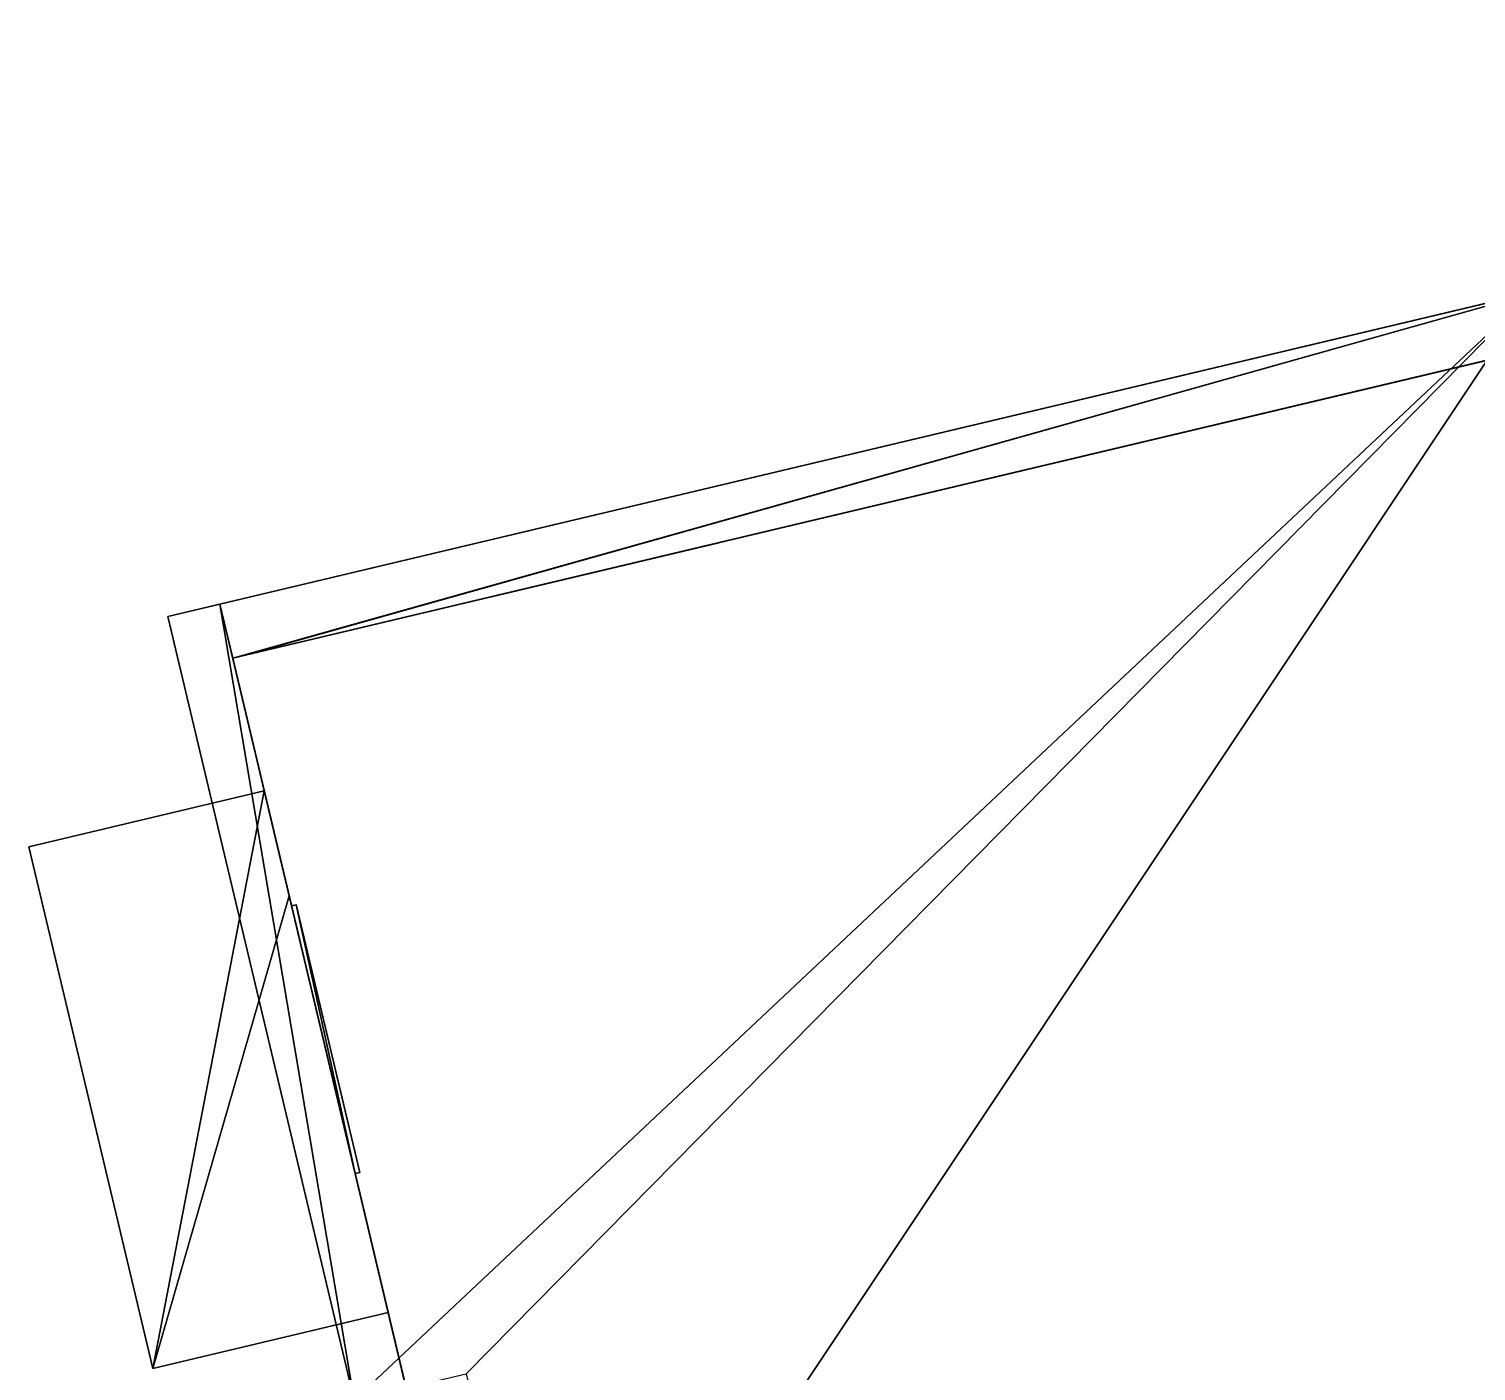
# Model space of a CAD drawing. Extents: x -324 to 583, y -546 to 160.
# Drawn here: x -323.7 to -18.6, y -132 to 150.8 of the extents above; entities that cross this region are included whole.
import ezdxf

# ---------------------------------------------------------------- set-up
doc = ezdxf.new("R2010")
doc.units = 0
doc.header["$MEASUREMENT"] = 0
doc.layers.get('0').update_dxf_attribs({"color": 13, "linetype": 'CONTINUOUS'})
doc.layers.add('ANNOTATIONS', color=22, linetype='CONTINUOUS')

# ---------------------------------------------------------------- blocks, each defined once
blk = doc.blocks.new('GROUP4_1')
at = {"color": 0}
for p, q in [((0, 44.39), (-46.33, 44.39)), ((-46.33, 44.39), (-46.33, 0)), ((0, 0), (0, 44.39)), ((-46.33, 0), (0, 0))]:
    blk.add_line(p, q, dxfattribs=at)
mesh = blk.add_polyface(dxfattribs=at)
corners = [(-46.33, 0), (0, 44.39), (-46.33, 44.39), (0, 0)]
mesh.append_faces([[corners[k] for k in face] for face in [(0, 1, 2), (1, 0, 3)]], dxfattribs={"vtx0": -1, "color": 0})
blk = doc.blocks.new('GROUP5_1')
at = {"color": 0}
for p, q in [((0, 20.71), (-33.96, 20.71)), ((-33.96, 20.71), (-33.96, 0)), ((0, 0), (0, 20.71)), ((-33.96, 0), (0, 0))]:
    blk.add_line(p, q, dxfattribs=at)
mesh = blk.add_polyface(dxfattribs=at)
corners = [(-33.96, 0), (0, 20.71), (-33.96, 20.71), (0, 0)]
mesh.append_faces([[corners[k] for k in face] for face in [(0, 1, 2), (1, 0, 3)]], dxfattribs={"vtx0": -1, "color": 0})
blk = doc.blocks.new('GROUP1_1')
at = {"color": 0}
for p, q in [((58, 77.44, 0), (0, 77.44)), ((0, 77.44), (0, 0)), ((58, 0, 0), (58, 77.44, 0)), ((0, 0), (58, 0, 0))]:
    blk.add_line(p, q, dxfattribs=at)
mesh = blk.add_polyface(dxfattribs=at)
corners = [(0, 0), (58, 77.44, 0), (0, 77.44), (58, 0, 0)]
mesh.append_faces([[corners[k] for k in face] for face in [(0, 1, 2), (1, 0, 3)]], dxfattribs={"vtx0": -1, "color": 0})

msp = doc.modelspace()

# ---------------------------------------------------------------- linework, layer by layer
at = {"color": 0}
for p, q in [((221.12, 137.4, -25.77), (-280.72, 18.23, -13)), ((-277.8, 18.92, 0), (218.84, 136.85, -1.51)), ((-277.8, 18.92, 0), (218.84, 136.85, -1.51)), ((-294.4, 27.03, 110.91), (-6.68, 95.35, 110.91)), ((-294.4, 27.03, 110.91), (-6.68, 95.35, 110.91)), ((-283.43, 29.64, 103.27), (-2.29, 96.4, 103.27)), ((-283.43, 29.64, 103.27), (-2.29, 96.4, 103.27)), ((-277.8, 18.92, 103.27), (0.42, 84.99, 103.27)), ((-277.8, 18.92, 103.27), (0.42, 84.99, 103.27)), ((-102.29, 60.6, 92.6), (-64.53, 69.57, 92.6)), ((-64.53, 69.57, 67.04), (-102.29, 60.6, 67.04)), ((-64.53, 69.57, 67.04), (-102.29, 60.6, 67.04)), ((-102.29, 60.6, 92.6), (-64.53, 69.57, 92.6)), ((-100.4, 61.05, 90.66), (-66.41, 69.12, 90.66)), ((-100.4, 61.05, 68.98), (-66.41, 69.12, 68.98)), ((-100.4, 61.05, 68.98), (-66.41, 69.12, 68.98)), ((-100.4, 61.05, 90.66), (-66.41, 69.12, 90.66)), ((-66.41, 69.12, 68.98), (-66.41, 69.12, 90.66)), ((-66.41, 69.12, 68.98), (-66.41, 69.12, 90.66)), ((-64.53, 69.57, 92.6), (-64.53, 69.57, 67.04)), ((-64.53, 69.57, 92.6), (-64.53, 69.57, 67.04)), ((-100.4, 61.05, 68.98), (-100.4, 61.05, 90.66)), ((-100.4, 61.05, 68.98), (-100.4, 61.05, 90.66)), ((-102.29, 60.6, 67.04), (-102.29, 60.6, 92.6)), ((-102.29, 60.6, 67.04), (-102.29, 60.6, 92.6)), ((-176.68, 42.93, 42.94), (-226.54, 31.09, 42.94)), ((-226.54, 31.09, 92.25), (-176.68, 42.93, 92.25)), ((-226.54, 31.09, 92.25), (-176.68, 42.93, 92.25)), ((-176.68, 42.93, 42.94), (-226.54, 31.09, 42.94)), ((-176.68, 42.93, 92.25), (-176.68, 42.93, 42.94)), ((-176.68, 42.93, 92.25), (-176.68, 42.93, 42.94)), ((-224.69, 31.53, 90.35), (-178.52, 42.5, 90.35)), ((-224.69, 31.53, 44.84), (-178.52, 42.5, 44.84)), ((-224.69, 31.53, 44.84), (-178.52, 42.5, 44.84)), ((-224.69, 31.53, 90.35), (-178.52, 42.5, 90.35)), ((-178.52, 42.5, 44.84), (-178.52, 42.5, 90.35)), ((-178.52, 42.5, 44.84), (-178.52, 42.5, 90.35)), ((-226.54, 31.09, 42.94), (-226.54, 31.09, 92.25)), ((-226.54, 31.09, 42.94), (-226.54, 31.09, 92.25)), ((-224.69, 31.53, 44.84), (-224.69, 31.53, 90.35)), ((-224.69, 31.53, 44.84), (-224.69, 31.53, 90.35)), ((-294.4, 27.03, 103.27), (-283.43, 29.64, 103.27)), ((-294.4, 27.03, 103.27), (-283.43, 29.64, 103.27)), ((-283.43, 29.64, 103.27), (-244.19, -135.59, 146.3)), ((-283.43, 29.64, 103.27), (-244.19, -135.59, 146.3)), ((-280.72, 18.23, 103.27), (-283.43, 29.64, 103.27)), ((-280.72, 18.23, 103.27), (-283.43, 29.64, 103.27)), ((-255.16, -138.19, 153.94), (-294.4, 27.03, 110.91)), ((-294.4, 27.03, 110.91), (-294.4, 27.03, 103.27)), ((-255.16, -138.19, 146.3), (-294.4, 27.03, 103.27)), ((-255.16, -138.19, 146.3), (-294.4, 27.03, 103.27)), ((-255.16, -138.19, 153.94), (-294.4, 27.03, 110.91)), ((-294.4, 27.03, 110.91), (-294.4, 27.03, 103.27)), ((-280.72, 18.23, 103.27), (-277.8, 18.92, 103.27)), ((-280.72, 18.23, 0), (-277.8, 18.92, 0)), ((-280.72, 18.23, 0), (-277.8, 18.92, 0)), ((-280.72, 18.23, 103.27), (-277.8, 18.92, 103.27)), ((-277.8, 18.92, 103.27), (-277.8, 18.92, 0)), ((-277.8, 18.92, 103.27), (-277.8, 18.92, 0)), ((-280.03, 15.31, 103.27), (-280.72, 18.23, 103.27)), ((-280.72, 18.23, 0), (-280.72, 18.23, -13)), ((-280.72, 18.23, -13), (-207.67, -289.41, -13)), ((-280.72, 18.23, 0), (-280.03, 15.31, 0)), ((-280.72, 18.23, 0), (-280.72, 18.23, -13)), ((-280.72, 18.23, 103.27), (-280.72, 18.23, 0)), ((-280.72, 18.23, 0), (-280.03, 15.31, 0)), ((-280.03, 15.31, 103.27), (-280.72, 18.23, 103.27)), ((-280.72, 18.23, 103.27), (-280.72, 18.23, 0)), ((-280.03, 15.31, 0), (-280.03, 15.31, 103.27)), ((-208.36, -286.49, 0), (-280.03, 15.31, 0)), ((-208.36, -286.49, 0), (-280.03, 15.31, 0)), ((-280.03, 15.31, 0), (-280.03, 15.31, 103.27)), ((-323.7, -21.51, 8.69), (-274.08, -9.73, 8.69)), ((-274.08, -9.73, 2.49), (-323.7, -21.51, 2.49)), ((-323.7, -21.51, 8.69), (-274.08, -9.73, 8.69)), ((-274.08, -9.73, 2.49), (-323.7, -21.51, 2.49)), ((-268.82, -31.88, 8.69), (-274.08, -9.73, 8.69)), ((-274.08, -9.73, 2.49), (-247.97, -119.67, 2.49)), ((-274.08, -9.73, 8.69), (-274.08, -9.73, 2.49)), ((-268.82, -31.88, 8.69), (-274.08, -9.73, 8.69)), ((-274.08, -9.73, 2.49), (-247.97, -119.67, 2.49)), ((-274.08, -9.73, 8.69), (-274.08, -9.73, 2.49)), ((-297.59, -131.46, 8.69), (-323.7, -21.51, 8.69)), ((-297.59, -131.46, 8.69), (-323.7, -21.51, 8.69)), ((-323.7, -21.51, 2.49), (-323.7, -21.51, 8.69)), ((-323.7, -21.51, 2.49), (-323.7, -21.51, 8.69)), ((-254.27, -93.14, 91.94), (-268.82, -31.88, 91.94)), ((-268.82, -31.88, 91.94), (-268.82, -31.88, 8.69)), ((-268.82, -31.88, 91.94), (-268.82, -31.88, 8.69)), ((-254.27, -93.14, 91.94), (-268.82, -31.88, 91.94)), ((-267.35, -33.73, 12.06), (-268.33, -33.96, 12.06)), ((-267.35, -33.73, 12.06), (-268.33, -33.96, 12.06)), ((-268.33, -33.96, 89.5), (-267.35, -33.73, 89.5)), ((-268.33, -33.96, 89.5), (-267.35, -33.73, 89.5)), ((-254.93, -90.39, 12.06), (-268.33, -33.96, 12.06)), ((-268.33, -33.96, 12.06), (-268.33, -33.96, 89.5)), ((-268.33, -33.96, 89.5), (-254.93, -90.39, 89.5)), ((-254.93, -90.39, 12.06), (-268.33, -33.96, 12.06)), ((-268.33, -33.96, 12.06), (-268.33, -33.96, 89.5)), ((-268.33, -33.96, 89.5), (-254.93, -90.39, 89.5)), ((-253.95, -90.16, 12.06), (-267.35, -33.73, 12.06)), ((-267.35, -33.73, 89.5), (-253.95, -90.16, 89.5)), ((-267.35, -33.73, 12.06), (-267.35, -33.73, 89.5)), ((-253.95, -90.16, 12.06), (-267.35, -33.73, 12.06)), ((-267.35, -33.73, 12.06), (-267.35, -33.73, 89.5)), ((-267.35, -33.73, 89.5), (-253.95, -90.16, 89.5)), ((-253.95, -90.16, 12.06), (-254.93, -90.39, 12.06)), ((-253.95, -90.16, 89.5), (-254.93, -90.39, 89.5)), ((-253.95, -90.16, 12.06), (-254.93, -90.39, 12.06)), ((-253.95, -90.16, 89.5), (-254.93, -90.39, 89.5)), ((-254.93, -90.39, 12.06), (-254.93, -90.39, 48.48)), ((-254.93, -90.39, 48.48), (-254.93, -90.39, 50.78)), ((-254.93, -90.39, 50.78), (-254.93, -90.39, 89.5)), ((-254.93, -90.39, 48.48), (-254.93, -90.39, 50.78)), ((-254.93, -90.39, 12.06), (-254.93, -90.39, 48.48)), ((-254.93, -90.39, 50.78), (-254.93, -90.39, 89.5)), ((-253.95, -90.16, 89.5), (-253.95, -90.16, 12.06)), ((-253.95, -90.16, 89.5), (-253.95, -90.16, 12.06)), ((-247.97, -119.67, 8.69), (-254.27, -93.14, 8.69)), ((-254.27, -93.14, 8.69), (-254.27, -93.14, 91.94)), ((-254.27, -93.14, 8.69), (-254.27, -93.14, 91.94)), ((-247.97, -119.67, 8.69), (-254.27, -93.14, 8.69)), ((-247.97, -119.67, 8.69), (-297.59, -131.46, 8.69)), ((-297.59, -131.46, 2.49), (-247.97, -119.67, 2.49)), ((-297.59, -131.46, 2.49), (-247.97, -119.67, 2.49)), ((-247.97, -119.67, 8.69), (-297.59, -131.46, 8.69)), ((-247.97, -119.67, 2.49), (-247.97, -119.67, 8.69)), ((-247.97, -119.67, 2.49), (-247.97, -119.67, 8.69)), ((-297.59, -131.46, 8.69), (-297.59, -131.46, 2.49)), ((-297.59, -131.46, 8.69), (-297.59, -131.46, 2.49))]:
    msp.add_line(p, q, dxfattribs=at)
at = {"color": 17}
for p, q in [((-323.7, -21.51, 2.49), (-297.59, -131.46, 2.49)), ((-323.7, -21.51, 2.49), (-297.59, -131.46, 2.49)), ((-268.82, -31.88, 8.69), (-254.27, -93.14, 8.69)), ((-268.82, -31.88, 8.69), (-254.27, -93.14, 8.69))]:
    msp.add_line(p, q, dxfattribs=at)

# ---------------------------------------------------------------- block references
at = {"layer": 'ANNOTATIONS', "color": 9, "extrusion": (-0.231036, 0.972945, -4.68434e-09)}
for name, p in [('GROUP5_1', (83.1, 69.47, 82.59)), ('GROUP4_1', (210.77, 45.4, 82.59))]:
    msp.add_blockref(name, p, dxfattribs=at)
at = {"layer": 'ANNOTATIONS', "color": 9, "extrusion": (-0.972945, -0.231036, 4.62565e-19), "yscale": 0.99}
msp.add_blockref('GROUP1_1', (-28.96, 12.83, 267.91), dxfattribs=at)

# ---------------------------------------------------------------- meshes
at = {"color": 253}
mesh = msp.add_polyface(dxfattribs=at)
corners = [(-294.4, 27.03, 110.91), (-283.43, 29.64, 103.27), (-294.4, 27.03, 103.27), (-2.29, 96.4, 103.27), (-6.68, 95.35, 110.91), (147.58, 131.98, 143.66), (144.1, 131.16, 150.84), (226.99, 150.84, 110.51), (226.99, 150.84, 102.79)]
mesh.append_faces([[corners[k] for k in face] for face in [(0, 1, 2), (5, 7, 8)]], dxfattribs={"vtx0": -1, "color": 253})
mesh.append_faces([[corners[k] for k in face] for face in [(1, 0, 3), (3, 4, 5), (7, 5, 6)]], dxfattribs={"vtx0": -1, "vtx1": -1, "color": 253})
mesh.append_faces([[corners[k] for k in face] for face in [(3, 0, 4), (5, 4, 6)]], dxfattribs={"vtx0": -1, "vtx2": -1, "color": 253})
at = {"color": 47}
mesh = msp.add_polyface(dxfattribs=at)
corners = [(-280.72, 18.23, 0), (218.84, 136.85, -1.51), (-280.72, 18.23, -13), (-277.8, 18.92, 0), (221.12, 137.4, -1.51), (221.12, 137.4, -25.77)]
mesh.append_faces([[corners[k] for k in face] for face in [(1, 0, 3), (2, 4, 5)]], dxfattribs={"vtx0": -1, "color": 47})
mesh.append_faces([[corners[k] for k in face] for face in [(0, 1, 2), (4, 2, 1)]], dxfattribs={"vtx0": -1, "vtx1": -1, "color": 47})
at = {"color": 43}
mesh = msp.add_polyface(dxfattribs=at)
corners = [(101.73, 109.04, 44.57), (143.1, 118.87, 43.5), (51.86, 97.2, 44.57), (143.1, 118.87, 93.31), (101.73, 109.04, 93.88), (182.09, 128.13, 93.31), (-277.8, 18.92, 103.27), (-226.54, 31.09, 42.94), (-277.8, 18.92, 0), (-226.54, 31.09, 92.25), (-176.68, 42.93, 92.25), (-102.29, 60.6, 92.6), (-64.53, 69.57, 92.6), (51.86, 97.2, 93.88), (218.84, 136.85, 102.79), (0.42, 84.99, 103.27), (218.84, 136.85, -1.51), (182.09, 128.13, 43.5), (-176.68, 42.93, 42.94), (-64.53, 69.57, 67.04), (-102.29, 60.6, 67.04)]
mesh.append_faces([[corners[k] for k in face] for face in [(14, 6, 15)]], dxfattribs={"vtx0": -1, "color": 43})
mesh.append_faces([[corners[k] for k in face] for face in [(0, 1, 2), (3, 4, 5), (6, 7, 8), (7, 6, 9), (9, 6, 10), (11, 6, 12), (13, 6, 4), (16, 17, 14), (18, 8, 7), (17, 18, 1), (2, 19, 13), (19, 2, 20), (20, 10, 11)]], dxfattribs={"vtx0": -1, "vtx1": -1, "color": 43})
mesh.append_faces([[corners[k] for k in face] for face in [(10, 6, 11), (12, 6, 13), (4, 6, 14), (17, 8, 18), (14, 5, 4), (18, 2, 1), (2, 18, 20)]], dxfattribs={"vtx0": -1, "vtx1": -1, "vtx2": -1, "color": 43})
mesh.append_faces([[corners[k] for k in face] for face in [(0, 3, 1), (3, 0, 4), (17, 16, 8), (14, 17, 5), (13, 19, 12), (20, 18, 10)]], dxfattribs={"vtx0": -1, "vtx2": -1, "color": 43})
at = {"color": 8}
mesh = msp.add_polyface(dxfattribs=at)
corners = [(-255.16, -138.19, 153.94), (-6.68, 95.35, 110.91), (-294.4, 27.03, 110.91), (-231.52, -132.58, 153.94), (-212.38, -213.22, 174.94), (66.39, -147.02, 174.94), (112.92, 20.27, 136.42)]
mesh.append_faces([[corners[k] for k in face] for face in [(0, 1, 2), (1, 5, 6)]], dxfattribs={"vtx0": -1, "color": 8})
mesh.append_faces([[corners[k] for k in face] for face in [(1, 0, 3), (1, 3, 4), (1, 4, 5)]], dxfattribs={"vtx0": -1, "vtx2": -1, "color": 8})
at = {"color": 0}
mesh = msp.add_polyface(dxfattribs=at)
corners = [(-2.29, 96.4, 103.27), (-280.72, 18.23, 103.27), (-283.43, 29.64, 103.27), (-277.8, 18.92, 103.27), (0.42, 84.99, 103.27)]
mesh.append_faces([[corners[k] for k in face] for face in [(0, 1, 2), (3, 0, 4)]], dxfattribs={"vtx0": -1, "color": 0})
mesh.append_faces([[corners[k] for k in face] for face in [(1, 0, 3)]], dxfattribs={"vtx0": -1, "vtx1": -1, "color": 0})
mesh = msp.add_polyface(dxfattribs=at)
corners = [(-102.29, 60.6, 67.04), (-100.4, 61.05, 68.98), (-64.53, 69.57, 67.04), (-102.29, 60.6, 92.6), (-100.4, 61.05, 90.66), (-66.41, 69.12, 90.66), (-66.41, 69.12, 68.98), (-64.53, 69.57, 92.6)]
mesh.append_faces([[corners[k] for k in face] for face in [(0, 1, 2), (1, 3, 4), (4, 3, 5), (2, 6, 7), (6, 2, 1), (7, 5, 3)]], dxfattribs={"vtx0": -1, "vtx1": -1, "color": 0})
mesh.append_faces([[corners[k] for k in face] for face in [(1, 0, 3), (7, 6, 5)]], dxfattribs={"vtx0": -1, "vtx2": -1, "color": 0})
mesh = msp.add_polyface(dxfattribs=at)
corners = [(-100.4, 61.05, 68.98), (-99.93, 61.16, 69.47), (-66.41, 69.12, 68.98), (-100.4, 61.05, 90.66), (-99.93, 61.16, 90.18), (-66.89, 69, 90.18), (-66.89, 69, 69.47), (-66.41, 69.12, 90.66)]
mesh.append_faces([[corners[k] for k in face] for face in [(0, 1, 2), (1, 3, 4), (4, 3, 5), (2, 6, 7), (6, 2, 1), (7, 5, 3)]], dxfattribs={"vtx0": -1, "vtx1": -1, "color": 0})
mesh.append_faces([[corners[k] for k in face] for face in [(1, 0, 3), (7, 6, 5)]], dxfattribs={"vtx0": -1, "vtx2": -1, "color": 0})
mesh = msp.add_polyface(dxfattribs=at)
corners = [(-226.54, 31.09, 42.94), (-224.69, 31.53, 44.84), (-176.68, 42.93, 42.94), (-226.54, 31.09, 92.25), (-224.69, 31.53, 90.35), (-178.52, 42.5, 90.35), (-178.52, 42.5, 44.84), (-176.68, 42.93, 92.25)]
mesh.append_faces([[corners[k] for k in face] for face in [(0, 1, 2), (1, 3, 4), (4, 3, 5), (2, 6, 7), (6, 2, 1), (7, 5, 3)]], dxfattribs={"vtx0": -1, "vtx1": -1, "color": 0})
mesh.append_faces([[corners[k] for k in face] for face in [(1, 0, 3), (7, 6, 5)]], dxfattribs={"vtx0": -1, "vtx2": -1, "color": 0})
mesh = msp.add_polyface(dxfattribs=at)
corners = [(-224.69, 31.53, 44.84), (-224.15, 31.66, 45.4), (-178.52, 42.5, 44.84), (-224.69, 31.53, 90.35), (-224.15, 31.66, 89.79), (-179.07, 42.37, 89.79), (-179.07, 42.37, 45.4), (-178.52, 42.5, 90.35)]
mesh.append_faces([[corners[k] for k in face] for face in [(0, 1, 2), (1, 3, 4), (4, 3, 5), (2, 6, 7), (6, 2, 1), (7, 5, 3)]], dxfattribs={"vtx0": -1, "vtx1": -1, "color": 0})
mesh.append_faces([[corners[k] for k in face] for face in [(1, 0, 3), (7, 6, 5)]], dxfattribs={"vtx0": -1, "vtx2": -1, "color": 0})
mesh = msp.add_polyface(dxfattribs=at)
corners = [(-283.43, 29.64, 103.27), (-255.16, -138.19, 146.3), (-294.4, 27.03, 103.27), (-244.19, -135.59, 146.3)]
mesh.append_faces([[corners[k] for k in face] for face in [(0, 1, 2), (1, 0, 3)]], dxfattribs={"vtx0": -1, "color": 0})
at = {"color": 43}
mesh = msp.add_polyface(dxfattribs=at)
corners = [(-244.19, -135.59, 146.3), (-254.27, -93.14, 91.94), (-247.97, -119.67, 8.69), (-280.03, 15.31, 103.27), (-283.43, 29.64, 103.27), (-268.82, -31.88, 91.94), (-268.82, -31.88, 8.69), (-274.08, -9.73, 8.69), (-274.08, -9.73, 2.49), (-280.72, 18.23, 103.27), (-208.36, -286.49, 0), (-247.97, -119.67, 2.49), (-280.03, 15.31, 0), (-219.32, -240.34, 44.1), (-208.36, -286.49, 103.27), (-219.32, -240.34, 93.73), (-230.35, -193.88, 44.1), (-254.27, -93.14, 8.69), (-207.67, -289.41, 103.27), (-204.96, -300.81, 103.27), (-230.35, -193.88, 93.73)]
mesh.append_faces([[corners[k] for k in face] for face in [(3, 4, 9), (0, 18, 19)]], dxfattribs={"vtx0": -1, "color": 43})
mesh.append_faces([[corners[k] for k in face] for face in [(1, 3, 5), (5, 3, 6), (6, 3, 7), (7, 3, 8), (10, 11, 12), (13, 14, 15), (11, 0, 2), (12, 8, 3), (18, 0, 14), (15, 0, 20), (20, 0, 16)]], dxfattribs={"vtx0": -1, "vtx1": -1, "color": 43})
mesh.append_faces([[corners[k] for k in face] for face in [(0, 1, 2), (1, 0, 3), (11, 10, 13), (11, 16, 0), (14, 0, 15)]], dxfattribs={"vtx0": -1, "vtx1": -1, "vtx2": -1, "color": 43})
mesh.append_faces([[corners[k] for k in face] for face in [(3, 0, 4), (13, 10, 14), (11, 13, 16), (12, 11, 8)]], dxfattribs={"vtx0": -1, "vtx2": -1, "color": 43})
mesh.append_faces([[corners[k] for k in face] for face in [(17, 2, 1)]], dxfattribs={"vtx1": -1, "color": 43})
at = {"color": 253}
mesh = msp.add_polyface(dxfattribs=at)
corners = [(-255.16, -138.19, 153.94), (-215.93, -303.42, 103.27), (-215.93, -303.42, 110.91), (-255.16, -138.19, 146.3), (-294.4, 27.03, 110.91), (-294.4, 27.03, 103.27)]
mesh.append_faces([[corners[k] for k in face] for face in [(0, 1, 2), (3, 4, 5)]], dxfattribs={"vtx0": -1, "color": 253})
mesh.append_faces([[corners[k] for k in face] for face in [(1, 0, 3)]], dxfattribs={"vtx0": -1, "vtx1": -1, "color": 253})
mesh.append_faces([[corners[k] for k in face] for face in [(3, 0, 4)]], dxfattribs={"vtx0": -1, "vtx2": -1, "color": 253})
at = {"color": 0}
mesh = msp.add_polyface(dxfattribs=at)
corners = [(-280.72, 18.23, 103.27), (-277.8, 18.92, 0), (-280.72, 18.23, 0), (-277.8, 18.92, 103.27)]
mesh.append_faces([[corners[k] for k in face] for face in [(0, 1, 2), (1, 0, 3)]], dxfattribs={"vtx0": -1, "color": 0})
at = {"color": 47}
mesh = msp.add_polyface(dxfattribs=at)
corners = [(-208.36, -286.49, 0), (-228.53, -201.56, -0.6), (-228.53, -201.56, -6.85), (-280.03, 15.31, 0), (-232.27, -185.81, -0.6), (-207.67, -289.41, -13), (-207.67, -289.41, 0), (-280.72, 18.23, -13), (-232.27, -185.81, -6.85), (-280.72, 18.23, 0)]
mesh.append_faces([[corners[k] for k in face] for face in [(0, 5, 6), (7, 3, 9)]], dxfattribs={"vtx0": -1, "color": 47})
mesh.append_faces([[corners[k] for k in face] for face in [(1, 3, 4), (5, 2, 7)]], dxfattribs={"vtx0": -1, "vtx1": -1, "color": 47})
mesh.append_faces([[corners[k] for k in face] for face in [(5, 0, 2), (7, 4, 3)]], dxfattribs={"vtx0": -1, "vtx1": -1, "vtx2": -1, "color": 47})
mesh.append_faces([[corners[k] for k in face] for face in [(0, 1, 2), (1, 0, 3), (7, 2, 8), (7, 8, 4)]], dxfattribs={"vtx0": -1, "vtx2": -1, "color": 47})
at = {"color": 0}
mesh = msp.add_polyface(dxfattribs=at)
corners = [(-280.72, 18.23, 103.27), (-280.03, 15.31, 0), (-280.03, 15.31, 103.27), (-280.72, 18.23, 0)]
mesh.append_faces([[corners[k] for k in face] for face in [(0, 1, 2), (1, 0, 3)]], dxfattribs={"vtx0": -1, "color": 0})
at = {"color": 17}
mesh = msp.add_polyface(dxfattribs=at)
corners = [(-297.59, -131.46, 8.69), (-274.08, -9.73, 8.69), (-323.7, -21.51, 8.69), (-268.82, -31.88, 8.69), (-247.97, -119.67, 8.69), (-254.27, -93.14, 8.69)]
mesh.append_faces([[corners[k] for k in face] for face in [(0, 1, 2), (3, 4, 5)]], dxfattribs={"vtx0": -1, "color": 17})
mesh.append_faces([[corners[k] for k in face] for face in [(1, 0, 3)]], dxfattribs={"vtx0": -1, "vtx1": -1, "color": 17})
mesh.append_faces([[corners[k] for k in face] for face in [(3, 0, 4)]], dxfattribs={"vtx0": -1, "vtx2": -1, "color": 17})
at = {"color": 0}
mesh = msp.add_polyface(dxfattribs=at)
corners = [(-274.08, -9.73, 2.49), (-297.59, -131.46, 2.49), (-323.7, -21.51, 2.49), (-247.97, -119.67, 2.49)]
mesh.append_faces([[corners[k] for k in face] for face in [(0, 1, 2), (1, 0, 3)]], dxfattribs={"vtx0": -1, "color": 0})
mesh = msp.add_polyface(dxfattribs=at)
corners = [(-323.7, -21.51, 8.69), (-274.08, -9.73, 2.49), (-323.7, -21.51, 2.49), (-274.08, -9.73, 8.69)]
mesh.append_faces([[corners[k] for k in face] for face in [(0, 1, 2), (1, 0, 3)]], dxfattribs={"vtx0": -1, "color": 0})
at = {"color": 17}
mesh = msp.add_polyface(dxfattribs=at)
corners = [(-323.7, -21.51, 8.69), (-297.59, -131.46, 2.49), (-297.59, -131.46, 8.69), (-323.7, -21.51, 2.49)]
mesh.append_faces([[corners[k] for k in face] for face in [(0, 1, 2), (1, 0, 3)]], dxfattribs={"vtx0": -1, "color": 17})
at = {"color": 0}
mesh = msp.add_polyface(dxfattribs=at)
corners = [(-254.27, -93.14, 91.94), (-254.93, -90.39, 89.5), (-254.27, -93.14, 8.69), (-268.82, -31.88, 91.94), (-268.33, -33.96, 89.5), (-268.33, -33.96, 12.06), (-254.93, -90.39, 12.06), (-268.82, -31.88, 8.69), (-254.93, -90.39, 50.78), (-254.93, -90.39, 48.48)]
mesh.append_faces([[corners[k] for k in face] for face in [(6, 8, 9)]], dxfattribs={"vtx0": -1, "color": 0})
mesh.append_faces([[corners[k] for k in face] for face in [(0, 1, 2), (1, 3, 4), (4, 3, 5), (2, 6, 7), (7, 5, 3)]], dxfattribs={"vtx0": -1, "vtx1": -1, "color": 0})
mesh.append_faces([[corners[k] for k in face] for face in [(6, 2, 1)]], dxfattribs={"vtx0": -1, "vtx1": -1, "vtx2": -1, "color": 0})
mesh.append_faces([[corners[k] for k in face] for face in [(1, 0, 3), (6, 1, 8), (7, 6, 5)]], dxfattribs={"vtx0": -1, "vtx2": -1, "color": 0})
mesh = msp.add_polyface(dxfattribs=at)
corners = [(-254.93, -90.39, 12.06), (-267.35, -33.73, 12.06), (-268.33, -33.96, 12.06), (-253.95, -90.16, 12.06)]
mesh.append_faces([[corners[k] for k in face] for face in [(0, 1, 2), (1, 0, 3)]], dxfattribs={"vtx0": -1, "color": 0})
mesh = msp.add_polyface(dxfattribs=at)
corners = [(-267.35, -33.73, 89.5), (-268.33, -33.96, 12.06), (-267.35, -33.73, 12.06), (-268.33, -33.96, 89.5)]
mesh.append_faces([[corners[k] for k in face] for face in [(0, 1, 2), (1, 0, 3)]], dxfattribs={"vtx0": -1, "color": 0})
mesh = msp.add_polyface(dxfattribs=at)
corners = [(-267.35, -33.73, 89.5), (-254.93, -90.39, 89.5), (-268.33, -33.96, 89.5), (-253.95, -90.16, 89.5)]
mesh.append_faces([[corners[k] for k in face] for face in [(0, 1, 2), (1, 0, 3)]], dxfattribs={"vtx0": -1, "color": 0})
mesh = msp.add_polyface(dxfattribs=at)
corners = [(-253.95, -90.16, 89.5), (-253.95, -90.16, 12.06), (-267.35, -33.73, 89.5), (-253.95, -90.16, 12.83), (-267.35, -33.73, 12.06), (-267.35, -33.73, 12.83)]
mesh.append_faces([[corners[k] for k in face] for face in [(1, 3, 4), (3, 1, 0)]], dxfattribs={"vtx0": -1, "vtx1": -1, "color": 0})
mesh.append_faces([[corners[k] for k in face] for face in [(0, 0, 1), (0, 0, 2), (0, 2, 2), (4, 2, 2)]], dxfattribs={"vtx0": -1, "vtx1": -1, "vtx2": -1, "color": 0})
mesh.append_faces([[corners[k] for k in face] for face in [(4, 3, 5), (4, 5, 2)]], dxfattribs={"vtx0": -1, "vtx2": -1, "color": 0})
mesh = msp.add_polyface(dxfattribs=at)
corners = [(-254.93, -90.39, 48.48), (-253.95, -90.16, 12.06), (-254.93, -90.39, 12.06), (-253.95, -90.16, 89.5), (-254.93, -90.39, 50.78), (-254.93, -90.39, 89.5)]
mesh.append_faces([[corners[k] for k in face] for face in [(0, 1, 2), (3, 4, 5)]], dxfattribs={"vtx0": -1, "color": 0})
mesh.append_faces([[corners[k] for k in face] for face in [(1, 0, 3)]], dxfattribs={"vtx0": -1, "vtx1": -1, "color": 0})
mesh.append_faces([[corners[k] for k in face] for face in [(3, 0, 4)]], dxfattribs={"vtx0": -1, "vtx2": -1, "color": 0})
mesh = msp.add_polyface(dxfattribs=at)
corners = [(-247.97, -119.67, 8.69), (-297.59, -131.46, 2.49), (-247.97, -119.67, 2.49), (-297.59, -131.46, 8.69)]
mesh.append_faces([[corners[k] for k in face] for face in [(0, 1, 2), (1, 0, 3)]], dxfattribs={"vtx0": -1, "color": 0})

doc.saveas('drawing.dxf')
